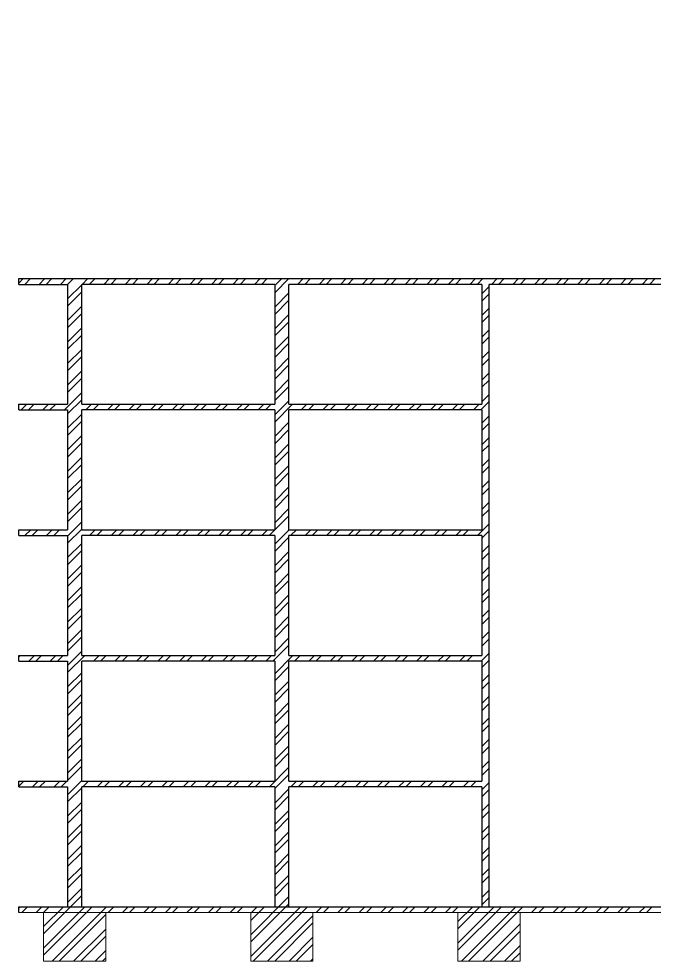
# Model space of a CAD drawing. Header units: millimetres. Extents: x -3518363 to 3223740, y -1530229 to 774657.
# Drawn here: x 2198268 to 2213911, y 222017 to 245198 of the extents above; entities that cross this region are included whole.
import ezdxf

# ---------------------------------------------------------------- set-up
doc = ezdxf.new("R2010")
doc.units = ezdxf.units.MM
doc.header["$LTSCALE"] = 15
doc.header["$MEASUREMENT"] = 0
doc.linetypes.add('ACAD_ISO10W100', pattern=[18, 12, -3, 0, -3])
doc.layers.add('ŘEZ', color=11, linetype='ACAD_ISO10W100', lineweight=15)
doc.layers.add('šrafy', color=32, linetype='CONTINUOUS', lineweight=15)

msp = doc.modelspace()

# ---------------------------------------------------------------- hatches: boundary and pattern name
at = {"layer": 'šrafy', "linetype": 'ByBlock', "lineweight": 20, "ltscale": 5}
h = msp.add_hatch(dxfattribs=at)
h.set_pattern_fill('ANSI32', color=256, scale=1000)
h.paths.add_polyline_path([(2200408.376, 222016.607), (2200408.376, 223216.607), (2198878.376, 223216.607), (2198878.376, 222016.607)])
h.paths.add_polyline_path([(2199818.376, 223356.607), (2199818.376, 226306.607), (2204568.376, 226306.607), (2204568.376, 223356.607), (2204918.376, 223356.607), (2204918.376, 226306.607), (2209668.376, 226306.607), (2209668.376, 223356.607), (2209848.376, 223356.607), (2209848.376, 226446.607), (2209848.376, 229536.607), (2209848.376, 232626.607), (2209848.376, 235716.607), (2209848.376, 238666.607), (2215118.376, 238666.607), (2219868.376, 238666.607), (2219868.376, 235716.607), (2215118.376, 235716.607), (2215118.376, 235576.607), (2219868.376, 235576.607), (2219868.376, 232626.607), (2215118.376, 232626.607), (2215118.376, 232486.607), (2219868.376, 232486.607), (2219868.376, 229536.607), (2215118.376, 229536.607), (2215118.376, 229396.607), (2219868.376, 229396.607), (2219868.376, 226446.607), (2215118.376, 226446.607), (2215118.376, 226306.607), (2219868.376, 226306.607), (2219868.376, 223356.607), (2220218.376, 223356.607), (2220218.376, 226306.607), (2224968.376, 226306.607), (2224968.376, 223356.607), (2225318.376, 223356.607), (2225318.376, 226306.607), (2230068.376, 226306.607), (2230068.376, 223356.607), (2230418.376, 223356.607), (2230418.376, 226306.607), (2231618.376, 226306.607), (2231618.376, 226446.607), (2230418.376, 226446.607), (2230418.376, 229396.607), (2231618.376, 229396.607), (2231618.376, 229536.607), (2230418.376, 229536.607), (2230418.376, 232486.607), (2231618.376, 232486.607), (2231618.376, 232626.607), (2230418.376, 232626.607), (2230418.376, 235576.607), (2231618.376, 235576.607), (2231618.376, 235716.607), (2230418.376, 235716.607), (2230418.376, 238666.607), (2231618.376, 238666.607), (2231618.376, 238806.607), (2230418.376, 238806.607), (2215118.376, 238806.607), (2198268.376, 238806.607), (2198268.376, 238666.607), (2199468.376, 238666.607), (2199468.376, 235716.607), (2198268.376, 235716.607), (2198268.376, 235576.607), (2199468.376, 235576.607), (2199468.376, 232626.607), (2198268.376, 232626.607), (2198268.376, 232486.607), (2199468.376, 232486.607), (2199468.376, 229536.607), (2198268.376, 229536.607), (2198268.376, 229396.607), (2199468.376, 229396.607), (2199468.376, 226446.607), (2198268.376, 226446.607), (2198268.376, 226306.607), (2199468.376, 226306.607), (2199468.376, 223356.607)])
h.paths.add_polyline_path([(2199818.376, 226446.607), (2199818.376, 229396.607), (2204568.376, 229396.607), (2204568.376, 226446.607)], flags=16)
h.paths.add_polyline_path([(2199818.376, 229536.607), (2199818.376, 232486.607), (2204568.376, 232486.607), (2204568.376, 229536.607)], flags=16)
h.paths.add_polyline_path([(2204918.376, 226446.607), (2204918.376, 229396.607), (2209668.376, 229396.607), (2209668.376, 226446.607)], flags=16)
h.paths.add_polyline_path([(2204918.376, 229536.607), (2204918.376, 232486.607), (2209668.376, 232486.607), (2209668.376, 229536.607)], flags=16)
h.paths.add_polyline_path([(2199818.376, 232626.607), (2199818.376, 235576.607), (2204568.376, 235576.607), (2204568.376, 232626.607)], flags=16)
h.paths.add_polyline_path([(2204918.376, 232626.607), (2204918.376, 235576.607), (2209668.376, 235576.607), (2209668.376, 232626.607)], flags=16)
h.paths.add_polyline_path([(2199818.376, 235716.607), (2199818.376, 238666.607), (2204568.376, 238666.607), (2204568.376, 235716.607)], flags=16)
h.paths.add_polyline_path([(2204918.376, 235716.607), (2204918.376, 238666.607), (2209668.376, 238666.607), (2209668.376, 235716.607)], flags=16)
h.paths.add_polyline_path([(2220218.376, 226446.607), (2220218.376, 229396.607), (2224968.376, 229396.607), (2224968.376, 226446.607)], flags=16)
h.paths.add_polyline_path([(2220218.376, 229536.607), (2220218.376, 232486.607), (2224968.376, 232486.607), (2224968.376, 229536.607)], flags=16)
h.paths.add_polyline_path([(2220218.376, 232626.607), (2220218.376, 235576.607), (2224968.376, 235576.607), (2224968.376, 232626.607)], flags=16)
h.paths.add_polyline_path([(2220218.376, 235716.607), (2220218.376, 238666.607), (2224968.376, 238666.607), (2224968.376, 235716.607)], flags=16)
h.paths.add_polyline_path([(2225318.376, 226446.607), (2225318.376, 229396.607), (2230068.376, 229396.607), (2230068.376, 226446.607)], flags=16)
h.paths.add_polyline_path([(2225318.376, 229536.607), (2225318.376, 232486.607), (2230068.376, 232486.607), (2230068.376, 229536.607)], flags=16)
h.paths.add_polyline_path([(2225318.376, 232626.607), (2225318.376, 235576.607), (2230068.376, 235576.607), (2230068.376, 232626.607)], flags=16)
h.paths.add_polyline_path([(2225318.376, 235716.607), (2225318.376, 238666.607), (2230068.376, 238666.607), (2230068.376, 235716.607)], flags=16)
h.paths.add_polyline_path([(2205508.376, 223216.607), (2203978.376, 223216.607), (2203978.376, 222016.607), (2205508.376, 222016.607)])
h.paths.add_polyline_path([(2210608.376, 222016.607), (2210608.376, 223216.607), (2209078.376, 223216.607), (2209078.376, 222016.607)])
h.paths.add_polyline_path([(2215708.376, 222016.607), (2215708.376, 223216.607), (2214178.376, 223216.607), (2214178.376, 222016.607)])
h.paths.add_polyline_path([(2220808.376, 223216.607), (2219278.376, 223216.607), (2219278.376, 222016.607), (2220808.376, 222016.607)])
h.paths.add_polyline_path([(2225908.376, 222016.607), (2225908.376, 223216.607), (2224378.376, 223216.607), (2224378.376, 222016.607)])
h.paths.add_polyline_path([(2231008.376, 222016.607), (2231008.376, 223216.607), (2229478.376, 223216.607), (2229478.376, 222016.607)])
h.paths.add_polyline_path([(2231618.376, 223216.607), (2231618.376, 223356.607), (2198268.376, 223356.607), (2198268.376, 223216.607)])
h.paths.add_polyline_path([(2272371.185, 249656.607), (2271171.185, 249656.607), (2271171.185, 248126.607), (2272371.185, 248126.607)])
h.paths.add_polyline_path([(2271171.185, 252206.607), (2272371.185, 252206.607), (2272371.185, 253736.607), (2271171.185, 253736.607)])
h.paths.add_polyline_path([(2272371.185, 257816.607), (2271171.185, 257816.607), (2271171.185, 256286.607), (2272371.185, 256286.607)])
h.paths.add_polyline_path([(2271171.185, 261896.607), (2271171.185, 260366.607), (2272371.185, 260366.607), (2272371.185, 261896.607)])
h.paths.add_polyline_path([(2271031.185, 260956.607), (2271031.185, 261306.607), (2268081.185, 261306.607), (2268081.185, 262506.607), (2267941.185, 262506.607), (2267941.185, 261306.607), (2264991.185, 261306.607), (2264991.185, 262506.607), (2264851.185, 262506.607), (2264851.185, 261306.607), (2261901.185, 261306.607), (2261901.185, 262506.607), (2261761.185, 262506.607), (2261761.185, 261306.607), (2258811.185, 261306.607), (2258811.185, 262506.607), (2258671.185, 262506.607), (2258671.185, 261306.607), (2255721.185, 261306.607), (2255721.185, 262506.607), (2255581.185, 262506.607), (2255581.185, 259096.607), (2255581.185, 247516.607), (2255721.185, 247516.607), (2255721.185, 248716.607), (2258671.185, 248716.607), (2258671.185, 247516.607), (2258811.185, 247516.607), (2258811.185, 248716.607), (2261761.185, 248716.607), (2261761.185, 247516.607), (2261901.185, 247516.607), (2261901.185, 248716.607), (2264851.185, 248716.607), (2264851.185, 247516.607), (2264991.185, 247516.607), (2264991.185, 248716.607), (2267941.185, 248716.607), (2267941.185, 247516.607), (2268081.185, 247516.607), (2268081.185, 248716.607), (2271031.185, 248716.607), (2271031.185, 249066.607), (2268081.185, 249066.607), (2268081.185, 252796.607), (2271031.185, 252796.607), (2271031.185, 253146.607), (2268081.185, 253146.607), (2258671.185, 253146.607), (2255721.185, 253146.607), (2255721.185, 256876.607), (2268081.185, 256876.607), (2271031.185, 256876.607), (2271031.185, 257226.607), (2268081.185, 257226.607), (2268081.185, 260956.607)])
h.paths.add_polyline_path([(2267941.185, 260956.607), (2267941.185, 259096.607), (2267941.185, 257226.607), (2264991.185, 257226.607), (2264991.185, 260956.607)], flags=16)
h.paths.add_polyline_path([(2264851.185, 260956.607), (2264851.185, 259096.607), (2264851.185, 257226.607), (2261901.185, 257226.607), (2261901.185, 260956.607)], flags=16)
h.paths.add_polyline_path([(2261761.185, 260956.607), (2261761.185, 259096.607), (2261761.185, 257226.607), (2258811.185, 257226.607), (2258811.185, 260956.607)], flags=16)
h.paths.add_polyline_path([(2267941.185, 252796.607), (2267941.185, 249066.607), (2264991.185, 249066.607), (2264991.185, 252796.607)], flags=16)
h.paths.add_polyline_path([(2264851.185, 252796.607), (2264851.185, 249066.607), (2261901.185, 249066.607), (2261901.185, 252796.607)], flags=16)
h.paths.add_polyline_path([(2258671.185, 260956.607), (2258671.185, 259096.607), (2258671.185, 257226.607), (2255721.185, 257226.607), (2255721.185, 260956.607)], flags=16)
h.paths.add_polyline_path([(2261761.185, 252796.607), (2261761.185, 249066.607), (2258811.185, 249066.607), (2258811.185, 252796.607)], flags=16)
h.paths.add_polyline_path([(2258671.185, 252796.607), (2258671.185, 249066.607), (2255721.185, 249066.607), (2255721.185, 252796.607)], flags=16)
h.paths.add_polyline_path([(2271171.185, 262506.607), (2271031.185, 262506.607), (2271031.185, 261306.607), (2271031.185, 247516.607), (2271171.185, 247516.607)])

# ---------------------------------------------------------------- linework, layer by layer
at = {"layer": 'ŘEZ', "linetype": 'ByBlock', "lineweight": -2, "ltscale": 5, "extrusion": (1.93959e-16, -3.39308e-16, -1)}
for p, q in [((2198268.376, 238666.607), (2198268.376, 238806.607)), ((2198268.376, 238806.607), (2215118.376, 238806.607)), ((2198268.376, 238666.607), (2199468.376, 238666.607)), ((2199468.376, 238666.607), (2199468.376, 235716.607)), ((2199818.376, 235716.607), (2199818.376, 238666.607)), ((2204568.376, 238666.607), (2199818.376, 238666.607)), ((2204568.376, 238666.607), (2204568.376, 235716.607)), ((2204918.376, 235716.607), (2204918.376, 238666.607)), ((2209668.376, 238666.607), (2204918.376, 238666.607)), ((2209668.376, 238666.607), (2209668.376, 235716.607)), ((2215118.376, 238666.607), (2209848.376, 238666.607)), ((2209848.376, 235716.607), (2209848.376, 238666.607)), ((2198268.376, 235576.607), (2198268.376, 235716.607)), ((2198268.376, 235716.607), (2199468.376, 235716.607)), ((2198268.376, 235576.607), (2199468.376, 235576.607)), ((2199468.376, 235576.607), (2199468.376, 232626.607)), ((2199818.376, 235716.607), (2204568.376, 235716.607)), ((2199818.376, 232626.607), (2199818.376, 235576.607)), ((2204568.376, 235576.607), (2199818.376, 235576.607)), ((2204568.376, 235576.607), (2204568.376, 232626.607)), ((2204918.376, 235716.607), (2209668.376, 235716.607)), ((2204918.376, 232626.607), (2204918.376, 235576.607)), ((2209668.376, 235576.607), (2204918.376, 235576.607)), ((2209668.376, 235576.607), (2209668.376, 232626.607)), ((2209848.376, 232626.607), (2209848.376, 235716.607)), ((2198268.376, 232486.607), (2198268.376, 232626.607)), ((2198268.376, 232626.607), (2199468.376, 232626.607)), ((2199818.376, 232626.607), (2204568.376, 232626.607)), ((2204918.376, 232626.607), (2209668.376, 232626.607)), ((2209848.376, 229536.607), (2209848.376, 232626.607)), ((2198268.376, 232486.607), (2199468.376, 232486.607)), ((2199468.376, 232486.607), (2199468.376, 229536.607)), ((2199818.376, 229536.607), (2199818.376, 232486.607)), ((2204568.376, 232486.607), (2199818.376, 232486.607)), ((2204568.376, 232486.607), (2204568.376, 229536.607)), ((2204918.376, 229536.607), (2204918.376, 232486.607)), ((2209668.376, 232486.607), (2204918.376, 232486.607)), ((2209668.376, 232486.607), (2209668.376, 229536.607)), ((2198268.376, 229396.607), (2198268.376, 229536.607)), ((2198268.376, 229536.607), (2199468.376, 229536.607)), ((2199818.376, 229536.607), (2204568.376, 229536.607)), ((2204918.376, 229536.607), (2209668.376, 229536.607)), ((2209848.376, 226446.607), (2209848.376, 229536.607)), ((2198268.376, 229396.607), (2199468.376, 229396.607)), ((2199468.376, 229396.607), (2199468.376, 226446.607)), ((2199818.376, 226446.607), (2199818.376, 229396.607)), ((2204568.376, 229396.607), (2199818.376, 229396.607)), ((2204568.376, 229396.607), (2204568.376, 226446.607)), ((2204918.376, 226446.607), (2204918.376, 229396.607)), ((2209668.376, 229396.607), (2204918.376, 229396.607)), ((2209668.376, 229396.607), (2209668.376, 226446.607)), ((2198268.376, 226306.607), (2198268.376, 226446.607)), ((2198268.376, 226446.607), (2199468.376, 226446.607)), ((2198268.376, 226306.607), (2199468.376, 226306.607)), ((2199468.376, 226306.607), (2199468.376, 223356.607)), ((2199818.376, 226446.607), (2204568.376, 226446.607)), ((2199818.376, 223356.607), (2199818.376, 226306.607)), ((2204568.376, 226306.607), (2199818.376, 226306.607)), ((2204568.376, 226306.607), (2204568.376, 223356.607)), ((2204918.376, 226446.607), (2209668.376, 226446.607)), ((2204918.376, 223356.607), (2204918.376, 226306.607)), ((2209668.376, 226306.607), (2204918.376, 226306.607)), ((2209668.376, 226306.607), (2209668.376, 223356.607)), ((2209848.376, 223356.607), (2209848.376, 226446.607)), ((2198268.376, 223356.607), (2231618.376, 223356.607)), ((2198268.376, 223216.607), (2198268.376, 223356.607)), ((2199468.376, 223356.607), (2199818.376, 223356.607)), ((2204568.376, 223356.607), (2204918.376, 223356.607)), ((2209668.376, 223356.607), (2210018.376, 223356.607))]:
    msp.add_line(p, q, dxfattribs=at)
at = {"layer": 'ŘEZ', "linetype": 'ByBlock', "extrusion": (1.93959e-16, -3.39308e-16, -1)}
for p, q in [((2198268.376, 223216.607), (2231618.376, 223216.607)), ((2198268.376, 223216.607), (2231618.376, 223216.607)), ((2198878.376, 223216.607), (2198878.376, 222016.607)), ((2200408.376, 223216.607), (2200408.376, 222016.607)), ((2203978.376, 223216.607), (2203978.376, 222016.607)), ((2203978.376, 223216.607), (2203978.376, 222016.607)), ((2205508.376, 223216.607), (2205508.376, 222016.607)), ((2205508.376, 223216.607), (2205508.376, 222016.607)), ((2209078.376, 223216.607), (2209078.376, 222016.607)), ((2209078.376, 223216.607), (2209078.376, 222016.607)), ((2210608.376, 223216.607), (2210608.376, 222016.607)), ((2210608.376, 223216.607), (2210608.376, 222016.607)), ((2198878.376, 222016.607), (2200408.376, 222016.607)), ((2203978.376, 222016.607), (2205508.376, 222016.607)), ((2203978.376, 222016.607), (2205508.376, 222016.607)), ((2209078.376, 222016.607), (2210608.376, 222016.607)), ((2209078.376, 222016.607), (2210608.376, 222016.607))]:
    msp.add_line(p, q, dxfattribs=at)

doc.saveas('drawing.dxf')
